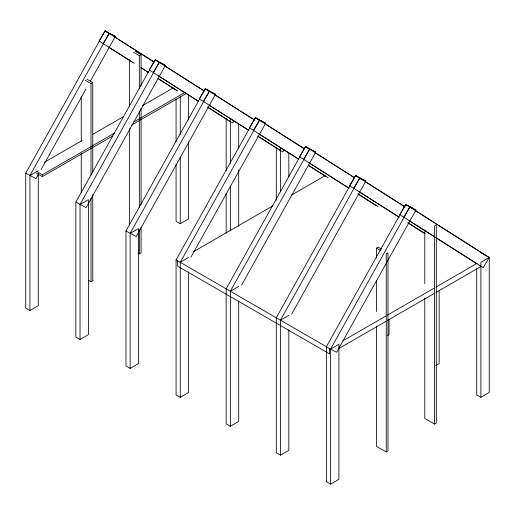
<?xml version="1.0" encoding="UTF-8"?>
<svg xmlns="http://www.w3.org/2000/svg" width="515" height="515" viewBox="0 0 515 515"><rect width="100%" height="100%" fill="white"/><g stroke="black" fill="none" stroke-linecap="round" stroke-linejoin="round"><path stroke-width="0.77" d="M38.277 173.928L38.277 305.717L29.928 310.539L25.75 308.131L25.75 173.124L105.086 30.881L115.321 36.443L90.305 81.286M29.928 310.539L29.928 175.531L109.264 33.295L115.321 36.443M38.715 173.774L35.979 178.679L25.75 173.124M41.058 169.57L86.005 88.992M75.86 202.054L155.195 59.811L165.424 65.366L86.089 207.609L75.86 202.054L75.86 337.061L80.031 339.469L88.387 334.647L88.387 199.64L80.031 204.461L80.031 339.469M80.031 204.461L159.373 62.225L165.424 65.366M125.969 230.984L205.305 88.741L215.534 94.296L136.198 236.54L125.969 230.984L125.969 365.985L130.141 368.399L138.496 363.577L138.496 228.57L130.141 233.392L130.141 368.399M130.141 233.392L209.483 91.155L215.534 94.296M188.599 271.965L188.599 392.507L180.25 397.329L176.072 394.915L176.072 259.908L255.414 117.671L265.643 123.227L190.994 257.062M180.25 397.329L180.25 262.322L259.586 120.085L265.643 123.227M241.496 285.291L315.753 152.157L305.517 146.601L226.182 288.838L226.182 423.845L230.359 426.259L238.709 421.437L238.709 300.895M230.359 426.259L230.359 291.252L309.695 149.015L315.753 152.157M291.599 314.221L365.856 181.087L355.627 175.531L276.291 317.768L276.291 452.775L280.469 455.189L288.818 450.368L288.818 329.825M280.469 455.189L280.469 320.182L359.805 177.939L365.856 181.087M415.966 210.017L409.914 206.869L330.572 349.112L336.63 352.254L415.966 210.017L411.794 207.609L405.736 204.461L326.401 346.698L326.401 481.705L330.572 484.119L338.928 479.298L338.928 344.29L330.572 349.112L176.072 259.908M154.017 61.852L105.086 30.881L99.035 41.02L134.402 63.339M103.206 43.434L109.264 33.295M204.127 90.782L155.195 59.811L149.144 69.95L198.751 101.352M153.316 72.358L159.373 62.225M254.912 120.143L205.305 88.741L199.247 98.88L248.861 130.282M203.425 101.288L209.483 91.155M233.868 120.961L232.658 122.988L207.564 106.978M304.346 148.642L255.414 117.671L249.357 127.81L298.964 159.212M253.535 130.218L259.586 120.085M283.971 149.891L282.761 151.919L258.35 136.34M354.449 177.572L305.517 146.601L299.466 156.74L349.073 188.142M303.644 159.148L309.695 149.015M405.234 206.933L355.627 175.531L349.576 185.67L399.183 217.073M353.747 188.078L359.805 177.939M405.736 204.461L399.679 214.601L483.192 267.639L489.25 257.5L405.736 204.461L411.839 208.356M403.857 217.008L409.914 206.869M85.162 80.192L91.026 83.578L92.758 82.574L92.758 172.428M133.482 52.292L139.346 55.678L141.078 54.68L141.078 85.966M44.406 162.289L82.027 140.569M92.475 134.537L123.825 116.435M142.636 105.575L173.285 87.872M29.928 175.531L38.277 170.71M112.701 135.973L42.339 176.6L42.339 174.772L114.787 132.941M133.597 122.074L185.149 92.307M131.512 125.113L185.851 93.736M176.072 164.285L176.072 221.341L180.25 223.748L188.599 218.927L188.599 141.78M88.419 280.224L91.026 281.724L92.758 280.726L92.758 194.889M138.039 253.077L139.346 253.831L141.078 252.833L141.078 227.16M193.666 251.584L273.002 205.775M291.097 195.333L325.197 175.641M180.25 262.322L188.599 257.5M230.359 291.252L238.709 286.43M376.465 257.809L376.465 248.185L378.197 247.181L381.46 249.06M280.469 320.182L288.818 315.36M342.784 340.891L385.935 315.978M387.325 315.18L433.958 288.258M436.044 287.048L477.102 263.345M480.901 397.329L489.25 392.507L489.25 257.5L480.901 262.322L480.901 397.329L476.723 394.915L476.723 268.753M338.613 348.661L385.935 321.341M387.325 320.536L433.958 293.614M436.044 292.411L480.585 266.693M387.641 335.452L389.031 334.647L389.031 319.377M435.664 365.586L439.141 363.577L439.141 290.447M386.244 451.977L387.975 450.979L387.975 252.826L386.244 253.824L386.244 451.977L376.465 446.338L376.465 326.001M434.557 424.083L436.289 423.085L436.289 224.933L434.557 225.93L434.557 424.083L424.785 418.438L424.785 298.108M135.213 51.294L141.078 54.68M481.274 252.891L489.25 257.5M229.175 120.98L230.566 121.785M279.284 149.91L280.675 150.715M479.021 265.225L480.411 266.03M86.893 79.188L92.758 82.574M376.465 248.185L380.379 250.438M36.475 171.386L42.339 174.772M36.475 173.214L42.339 176.6M415.232 210.519L485.072 255.086M355.627 175.531L361.73 179.426M365.122 181.589L370.549 185.052M371.901 185.915L400.38 204.088M401.739 204.957L404.449 206.689M305.517 146.601L310.268 149.633M315.695 153.09L349.595 174.727M350.953 175.596L353.663 177.327M255.414 117.671L260.159 120.703M266.261 124.598L303.56 148.397M205.305 88.741L209.373 91.335M214.8 94.799L239.211 110.377M240.563 111.246L252.093 118.598M409.856 221.09L433.585 236.237M435.619 237.531L476.304 263.493M155.195 59.811L161.298 63.706M165.367 66.306L204.017 90.968M407.996 222.699L424.952 233.514M359.064 191.728L399.074 217.259M407.893 222.886L424.843 233.701M105.086 30.881L110.513 34.344M115.257 37.376L116.615 38.239M117.974 39.101L133.565 49.06M134.924 49.923L153.914 62.038M357.886 193.769L378.235 206.747M308.961 162.798L348.964 188.329M358.459 194.387L376.092 205.633M308.459 165.27L328.126 177.817M259.528 134.299L298.179 158.968M308.35 165.457L325.982 176.709M209.418 105.369L248.751 130.469M257.564 136.095L277.907 149.073M158.633 76.008L198.642 101.539M208.137 107.596L227.804 120.143M141.181 67.665L148.642 72.422M158.137 78.48L177.797 91.033M109.206 47.509L132.258 62.225M141.078 67.851L148.532 72.609M158.028 78.666L176.336 90.35M424.785 229.915L424.785 283.662M376.465 280.269L376.465 311.562M330.572 349.112L330.572 484.119M329.561 348.526L329.561 353.889L177.656 266.184L177.656 260.822M288.818 153.032L288.818 177.141M280.469 147.406L280.469 191.606M276.291 147.406L276.291 200.444M238.709 124.102L238.709 148.211M238.709 169.905L238.709 226.162M230.359 118.476L230.359 163.48M230.359 185.979L230.359 230.984M226.182 118.476L226.182 170.71M226.182 193.215L226.182 233.392M188.599 94.367L188.599 120.085M180.25 96.781L180.25 134.55M180.25 157.049L180.25 223.748M176.072 99.189L176.072 141.78M141.078 108.427L141.078 204.7M139.346 55.678L139.346 88.574M139.346 111.034L139.346 207.3M139.346 229.767L139.346 253.831M129.568 59.663L129.568 106.193M129.568 128.653L129.568 224.926M91.026 83.578L91.026 175.029M91.026 198.294L91.026 281.724M81.254 96.382L81.254 141.31M81.254 153.341L81.254 192.649"/></g></svg>
